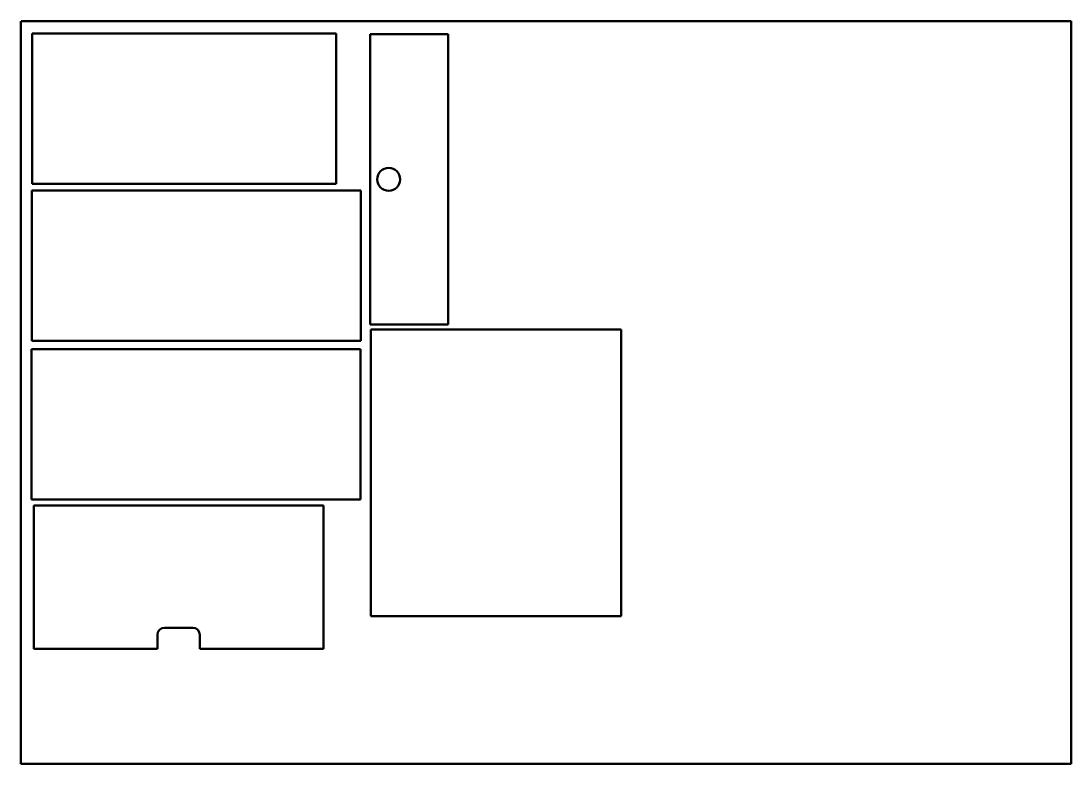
# Model space of a CAD drawing. Header units: millimetres. Extents: x 0 to 297, y 0 to 210.
import ezdxf

# ---------------------------------------------------------------- set-up
doc = ezdxf.new("R2010")
doc.units = ezdxf.units.MM
doc.layers.add('Visible (ANSI)', color=7, linetype='Continuous', lineweight=50)

msp = doc.modelspace()

# ---------------------------------------------------------------- linework, layer by layer
at = {"layer": 'Visible (ANSI)'}
for p, q in [((0, 210), (0, 0)), ((297, 210), (0, 210)), ((297, 0), (297, 210)), ((3.14, 206.49), (3.14, 163.99)), ((89.14, 206.49), (3.14, 206.49)), ((89.14, 163.99), (89.14, 206.49)), ((120.81, 206.24), (98.81, 206.24)), ((98.81, 206.24), (98.81, 124.24)), ((120.81, 124.24), (120.81, 206.24)), ((3.14, 163.99), (89.14, 163.99)), ((3.08, 162.14), (3.08, 119.64)), ((96.08, 162.14), (3.08, 162.14)), ((96.08, 119.64), (96.08, 162.14)), ((98.81, 124.24), (120.81, 124.24)), ((98.98, 122.78), (98.98, 41.78)), ((169.78, 122.78), (98.98, 122.78)), ((169.78, 41.78), (169.78, 122.78)), ((3.08, 119.64), (96.08, 119.64)), ((2.99, 117.25), (2.99, 74.75)), ((95.99, 117.25), (2.99, 117.25)), ((95.99, 74.75), (95.99, 117.25)), ((2.99, 74.75), (95.99, 74.75)), ((3.59, 73.02), (3.59, 32.52)), ((85.59, 73.02), (3.59, 73.02)), ((85.59, 32.52), (85.59, 73.02)), ((98.98, 41.78), (169.78, 41.78)), ((38.59, 32.52), (38.59, 36.52)), ((40.59, 38.52), (48.59, 38.52)), ((50.59, 36.52), (50.59, 32.52)), ((3.59, 32.52), (38.59, 32.52)), ((50.59, 32.52), (85.59, 32.52)), ((0, 0), (297, 0))]:
    msp.add_line(p, q, dxfattribs=at)
msp.add_circle((104.01, 165.24), 3.25, dxfattribs=at)
for centre, start, end in [((40.59, 36.52), 90, 180), ((48.59, 36.52), 0, 90)]:
    msp.add_arc(centre, 2, start, end, dxfattribs=at)

doc.saveas('drawing.dxf')
